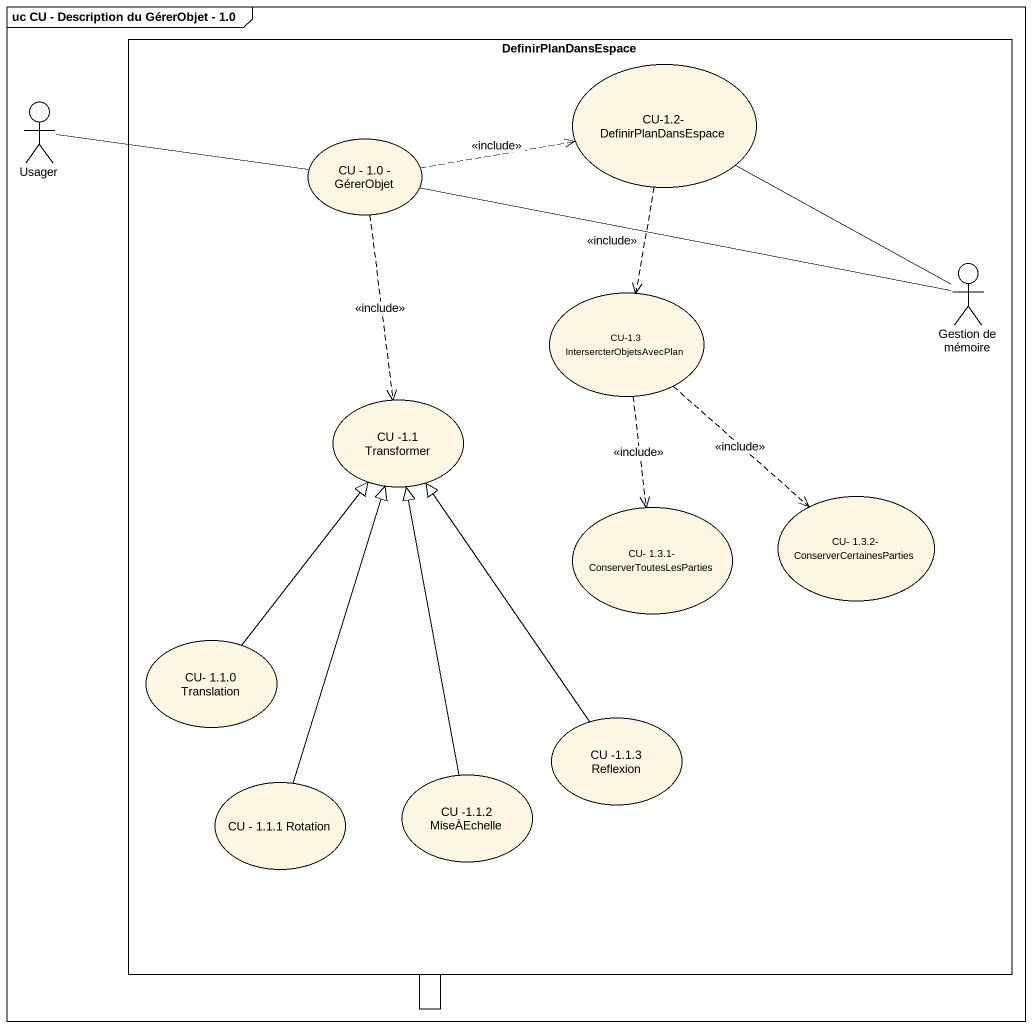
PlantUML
@startuml
mainframe uc CU - Description du GérerObjet - 1.0
rectangle DefinirPlanDansEspace {
  usecase "CU-1.2- DefinirPlanDansEspace" as CU_1_2_DefinirPlanDansEspace
  usecase "CU - 1.0 - GérerObjet" as CU_1_0_GérerObjet
  actor "Gestion de mémoire" as Gestion_de_mémoire
  usecase "CU-1.3 IntersercterObjetsAvecPlan" as CU_1_3_IntersercterObjetsAve
  usecase "CU -1.1 Transformer" as CU_1_1_Transformer
  usecase "CU- 1.3.1- ConserverToutesLesParties" as CU_1_3_1
  usecase "CU- 1.3.2- ConserverCertainesParties" as CU_1_3_2
  usecase "CU- 1.1.0 Translation" as CU_1_1_0_Translation
  usecase "CU -1.1.3 Reflexion" as CU_1_1_3_Reflexion
  usecase "CU -1.1.2 MiseÀEchelle" as CU_1_1_2_MiseÀEchelle
  usecase "CU - 1.1.1 Rotation" as CU_1_1_1_Rotation
}
actor Usager
DefinirPlanDansEspace -- DefinirPlanDansEspace
CU_1_2_DefinirPlanDansEspace -- Gestion_de_mémoire
CU_1_2_DefinirPlanDansEspace ..> CU_1_3_IntersercterObjetsAve : <<include>>
Usager -right- CU_1_0_GérerObjet
CU_1_0_GérerObjet .right.> CU_1_2_DefinirPlanDansEspace : <<include>>
CU_1_0_GérerObjet -right- Gestion_de_mémoire
CU_1_0_GérerObjet ..> CU_1_1_Transformer : <<include>>
CU_1_3_IntersercterObjetsAve ..> CU_1_3_1 : <<include>>
CU_1_3_IntersercterObjetsAve ..> CU_1_3_2 : <<include>>
CU_1_1_0_Translation -up-|> CU_1_1_Transformer
CU_1_1_3_Reflexion -up-|> CU_1_1_Transformer
CU_1_1_2_MiseÀEchelle -up-|> CU_1_1_Transformer
CU_1_1_1_Rotation -up-|> CU_1_1_Transformer
@enduml
